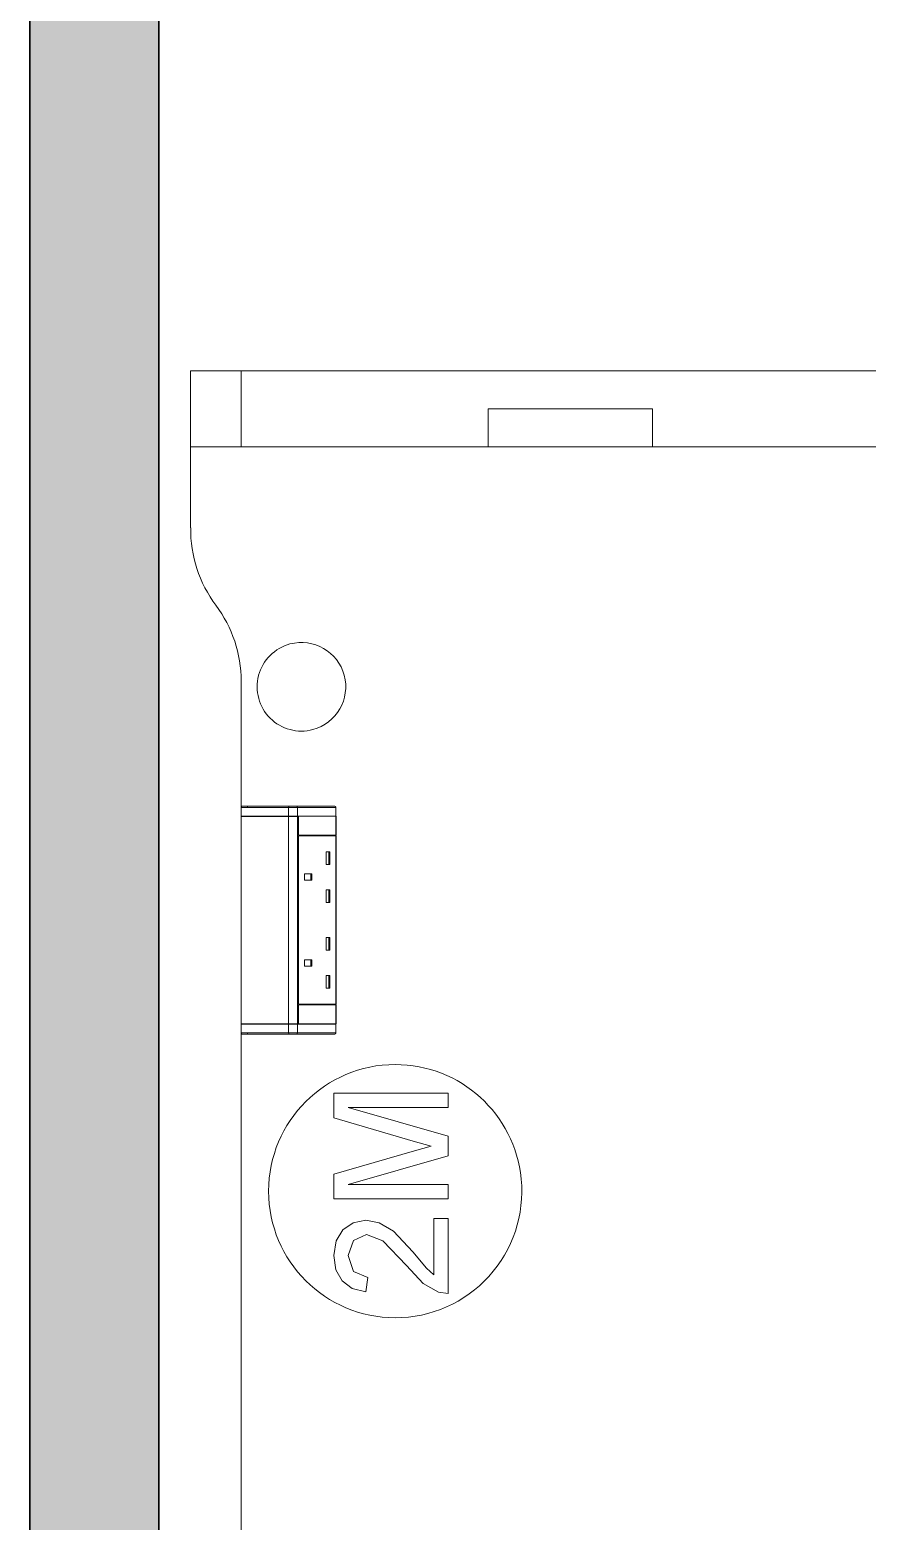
# Model space of a CAD drawing. Header units: millimetres. Extents: x 155927 to 295199, y -4084 to 97293.
# Drawn here: x 172851 to 173512, y 10074 to 11252 of the extents above; entities that cross this region are included whole.
import ezdxf

# ---------------------------------------------------------------- set-up
doc = ezdxf.new("R2010")
doc.units = ezdxf.units.MM
doc.header["$MEASUREMENT"] = 0
for name, color, linetype, lineweight in [('A-WALL-PATT', 7, 'CONTINUOUS', 9), ('I-FURN', 8, 'CONTINUOUS', 9), ('I-WALL', 7, 'CONTINUOUS', 9)]:
    doc.layers.add(name, color=color, linetype=linetype, lineweight=lineweight)

msp = doc.modelspace()

# ---------------------------------------------------------------- hatches: boundary and pattern name
at = {"layer": 'A-WALL-PATT'}
msp.add_hatch(color=256, dxfattribs=at).paths.add_polyline_path([(172850.8, 9369.6), (172952.8, 9369.6), (172952.8, 13505.6), (172850.8, 13505.6), (172850.8, 9692.7)], flags=0)

# ---------------------------------------------------------------- linework, layer by layer
at = {"layer": 'I-FURN'}
for p, q in [((173017.8, 10982.7), (172977.8, 10982.7)), ((172977.8, 10982.7), (173777.8, 10982.7)), ((172977.8, 10922.7), (172977.8, 10982.7)), ((172977.8, 10922.7), (172977.8, 10982.7)), ((172977.8, 10982.7), (172977.8, 10858.8)), ((173777.8, 10982.7), (172977.8, 10982.7)), ((172977.8, 10982.7), (173777.8, 10982.7)), ((172977.8, 10858.8), (172977.8, 10982.7)), ((173737.8, 10982.7), (173017.8, 10982.7)), ((173017.8, 10922.7), (173017.8, 10982.7)), ((173017.8, 10922.7), (173017.8, 10982.7)), ((173212.8, 10922.7), (173212.8, 10952.7)), ((173212.8, 10952.7), (173342.8, 10952.7)), ((173212.8, 10922.7), (173212.8, 10952.7)), ((173342.8, 10952.7), (173212.8, 10952.7)), ((173342.8, 10922.7), (173342.8, 10952.7)), ((173342.8, 10952.7), (173342.8, 10922.7)), ((173212.8, 10922.7), (172977.8, 10922.7)), ((172977.8, 10922.7), (173017.8, 10922.7)), ((173017.8, 10922.7), (173737.8, 10922.7)), ((173342.8, 10922.7), (173212.8, 10922.7)), ((173777.8, 10922.7), (173342.8, 10922.7)), ((173017.8, 10737.7), (173017.8, 10638.1)), ((173017.8, 10638.1), (173017.8, 10737.7)), ((173017.8, 10631.1), (173017.8, 10638.1)), ((173055.3, 10638.1), (173017.8, 10638.1)), ((173017.8, 10638.1), (173017.8, 10631.1)), ((173022.8, 10639.1), (173018.8, 10639.1)), ((173018.8, 10639.1), (173055.9, 10639.1)), ((173022.8, 10639.1), (173022.8, 10638.1)), ((173061.4, 10639.1), (173022.8, 10639.1)), ((173062.2, 10638.1), (173055.3, 10638.1)), ((173055.3, 10638.1), (173055.3, 10631.1)), ((173055.9, 10639.1), (173061.4, 10639.1)), ((173061.4, 10639.1), (173091.7, 10639.1)), ((173061.4, 10639.1), (173091.7, 10639.1)), ((173092.5, 10638.1), (173062.2, 10638.1)), ((173062.2, 10638.1), (173062.2, 10631.1)), ((173092.3, 10638.9), (173092.3, 10638.9)), ((173092.7, 10638.1), (173092.5, 10638.1)), ((173092.5, 10638.1), (173092.5, 10631.1)), ((173092.7, 10638.1), (173092.7, 10631.1)), ((173092.7, 10638.1), (173092.7, 10631.1)), ((173092.7, 10631.1), (173092.7, 10638.1)), ((173055.3, 10631.1), (173017.8, 10631.1)), ((173017.8, 10467.1), (173017.8, 10631)), ((173017.8, 10631), (173017.8, 10467.1)), ((173017.8, 10631), (173055.3, 10631)), ((173062.2, 10631.1), (173055.3, 10631.1)), ((173055.3, 10631), (173055.3, 10467.1)), ((173055.3, 10631), (173062.2, 10631)), ((173092.5, 10631.1), (173062.2, 10631.1)), ((173062.2, 10631), (173062.2, 10467.1)), ((173062.8, 10631), (173062.2, 10631)), ((173062.8, 10616.1), (173062.8, 10631)), ((173063, 10631.1), (173063, 10616.1)), ((173092.9, 10631.1), (173063, 10631.1)), ((173092.7, 10631.1), (173092.5, 10631.1)), ((173092.7, 10631), (173092.7, 10467.1)), ((173092.9, 10616.1), (173092.9, 10631.1)), ((173062.8, 10482.6), (173062.8, 10615.6)), ((173063, 10616.1), (173092.9, 10616.1)), ((173063, 10615.6), (173063, 10482.6)), ((173092.9, 10615.6), (173063, 10615.6)), ((173092.5, 10615.6), (173092.5, 10616.1)), ((173092.9, 10482.6), (173092.9, 10615.6)), ((173087.8, 10603), (173085, 10603)), ((173085, 10603), (173085, 10593)), ((173087.1, 10603), (173087.1, 10593)), ((173087.8, 10603), (173087.8, 10593)), ((173087.8, 10593), (173085, 10593)), ((173067.8, 10580.5), (173067.8, 10585.5)), ((173067.8, 10585.5), (173073.5, 10585.5)), ((173073.5, 10580.5), (173067.8, 10580.5)), ((173072.8, 10585.5), (173072.8, 10580.5)), ((173073.5, 10585.5), (173073.5, 10580.5)), ((173087.8, 10573), (173085, 10573)), ((173085, 10573), (173085, 10563)), ((173087.1, 10573), (173087.1, 10563)), ((173087.8, 10573), (173087.8, 10563)), ((173087.8, 10563), (173085, 10563)), ((173087.8, 10535.2), (173085, 10535.2)), ((173085, 10535.2), (173085, 10525.2)), ((173087.1, 10535.2), (173087.1, 10525.2)), ((173087.8, 10535.2), (173087.8, 10525.2)), ((173073.5, 10517.7), (173067.8, 10517.7)), ((173067.8, 10517.7), (173067.8, 10512.7)), ((173072.8, 10517.7), (173072.8, 10512.7)), ((173073.5, 10517.7), (173073.5, 10512.7)), ((173087.8, 10525.2), (173085, 10525.2)), ((173073.5, 10512.7), (173067.8, 10512.7)), ((173087.8, 10505.2), (173085, 10505.2)), ((173085, 10505.2), (173085, 10495.2)), ((173087.8, 10495.2), (173085, 10495.2)), ((173087.1, 10505.2), (173087.1, 10495.2)), ((173087.8, 10505.2), (173087.8, 10495.2)), ((173062.8, 10467.1), (173062.8, 10482.1)), ((173092.9, 10482.6), (173063, 10482.6)), ((173063, 10482.1), (173063, 10467.1)), ((173092.9, 10482.1), (173063, 10482.1)), ((173092.5, 10482.1), (173092.5, 10482.6)), ((173092.9, 10467.1), (173092.9, 10482.1)), ((173055.3, 10467.1), (173017.8, 10467.1)), ((173017.8, 10460), (173017.8, 10467)), ((173017.8, 10460), (173017.8, 10467)), ((173017.8, 10467), (173055.3, 10467)), ((173017.8, 10460), (173017.8, 9627.7)), ((173017.8, 9627.7), (173017.8, 10460)), ((173017.8, 10460), (173055.3, 10460)), ((173018.8, 10459), (173018.8, 10459)), ((173055.9, 10459), (173018.8, 10459)), ((173018.8, 10459), (173022.8, 10459)), ((173022.8, 10460), (173022.8, 10459)), ((173022.8, 10459), (173061.4, 10459)), ((173062.2, 10467.1), (173055.3, 10467.1)), ((173055.3, 10460), (173055.3, 10467)), ((173055.3, 10467), (173062.2, 10467)), ((173055.3, 10460), (173062.2, 10460)), ((173061.4, 10459), (173055.9, 10459)), ((173063, 10467.1), (173060.6, 10467.1)), ((173091.7, 10459), (173061.4, 10459)), ((173091.7, 10459), (173061.4, 10459)), ((173062.2, 10467.1), (173062.8, 10467.1)), ((173062.2, 10460), (173062.2, 10467)), ((173062.2, 10467), (173092.5, 10467)), ((173062.2, 10460), (173092.5, 10460)), ((173063, 10467.1), (173092.9, 10467.1)), ((173092.3, 10459.2), (173092.3, 10459.3)), ((173092.5, 10460), (173092.5, 10467)), ((173092.5, 10467), (173092.7, 10467)), ((173092.5, 10460), (173092.7, 10460)), ((173092.7, 10467), (173092.7, 10460)), ((173092.7, 10467), (173092.7, 10460)), ((173092.7, 10467), (173092.7, 10460)), ((173181.4, 10412.3), (173091, 10412.3)), ((173091, 10412.3), (173091, 10392.8)), ((173181.4, 10401), (173181.4, 10412.3)), ((173181.4, 10378.3), (173102.3, 10401)), ((173102.3, 10401), (173181.4, 10401)), ((173091, 10392.8), (173153.6, 10374.6)), ((173181.4, 10362.9), (173181.4, 10378.3)), ((173154.7, 10366.9), (173091, 10348.4)), ((173153.6, 10374.6), (173168, 10370.6)), ((173168, 10370.6), (173154.7, 10366.9)), ((173102.3, 10340.2), (173181.4, 10362.9)), ((173091, 10348.4), (173091, 10328.9)), ((173091, 10328.9), (173181.4, 10328.9)), ((173181.4, 10340.2), (173102.3, 10340.2)), ((173181.4, 10328.9), (173181.4, 10340.2)), ((173106.3, 10310.1), (173098.2, 10304.5)), ((173116.2, 10312), (173106.3, 10310.1)), ((173126.9, 10310), (173116.2, 10312)), ((173138, 10303.3), (173126.9, 10310)), ((173170.1, 10313.4), (173170.1, 10269)), ((173181.4, 10313.4), (173170.1, 10313.4)), ((173181.4, 10254.1), (173181.4, 10313.4)), ((173092.8, 10295.7), (173091, 10284.3)), ((173098.2, 10304.5), (173092.8, 10295.7)), ((173102.3, 10284.1), (173106.5, 10296.1)), ((173106.5, 10296.1), (173116.9, 10300.7)), ((173116.9, 10300.7), (173129.7, 10295.8)), ((173129.7, 10295.8), (173148.5, 10276.3)), ((173153.5, 10287.1), (173138, 10303.3)), ((173091, 10284.3), (173092.6, 10272.9)), ((173106.4, 10271.5), (173102.3, 10284.1)), ((173164.3, 10274.1), (173153.5, 10287.1)), ((173092.6, 10272.9), (173097.5, 10264.1)), ((173117.8, 10266.8), (173106.4, 10271.5)), ((173148.5, 10276.3), (173161.6, 10262.1)), ((173170.1, 10269), (173164.3, 10274.1)), ((173097.5, 10264.1), (173105.5, 10258.2)), ((173105.5, 10258.2), (173116.4, 10255.5)), ((173116.4, 10255.5), (173117.8, 10266.8)), ((173161.6, 10262.1), (173173.6, 10255.3)), ((173173.6, 10255.3), (173181.4, 10254.1))]:
    msp.add_line(p, q, dxfattribs=at)
at = {"layer": 'I-FURN', "flags": 128}
for points in [[(173018.8, 10639.1), (173018.8, 10639.1), (173018.7, 10639.1), (173018.7, 10639.1), (173018.7, 10639.1), (173018.6, 10639.1), (173018.6, 10639.1), (173018.5, 10639.1), (173018.5, 10639.1), (173018.5, 10639.1), (173018.4, 10639.1), (173018.4, 10639), (173018.4, 10639), (173018.3, 10639), (173018.3, 10639), (173018.3, 10639), (173018.2, 10638.9), (173018.2, 10638.9), (173018.2, 10638.9), (173018.1, 10638.9), (173018.1, 10638.8), (173018.1, 10638.8), (173018.1, 10638.8), (173018, 10638.7), (173018, 10638.7), (173018, 10638.7), (173018, 10638.6), (173017.9, 10638.6), (173017.9, 10638.6), (173017.9, 10638.5), (173017.9, 10638.5), (173017.9, 10638.5), (173017.9, 10638.4), (173017.9, 10638.4), (173017.8, 10638.3), (173017.8, 10638.3), (173017.8, 10638.3), (173017.8, 10638.2), (173017.8, 10638.2), (173017.8, 10638.1), (173017.8, 10638.1)], [(173022.8, 10639.1), (173022.7, 10639.1), (173022.5, 10639.1), (173022.3, 10639.1), (173022.2, 10639.1), (173022, 10639.1), (173021.9, 10639.1), (173021.7, 10639.1), (173021.6, 10639.1), (173021.4, 10639.1), (173021.3, 10639.1), (173021.1, 10639.1), (173021, 10639.1), (173020.8, 10639.1), (173020.7, 10639.1), (173020.6, 10639.1), (173020.4, 10639.1), (173020.3, 10639.1), (173020.2, 10639.1), (173020.1, 10639.1), (173020, 10639.1), (173019.8, 10639.1), (173019.7, 10639.1), (173019.6, 10639.1), (173019.5, 10639.1), (173019.5, 10639.1), (173019.4, 10639.1), (173019.3, 10639.1), (173019.2, 10639.1), (173019.2, 10639.1), (173019.1, 10639.1), (173019, 10639.1), (173019, 10639.1), (173018.9, 10639.1), (173018.9, 10639.1), (173018.9, 10639.1), (173018.9, 10639.1), (173018.8, 10639.1), (173018.8, 10639.1), (173018.8, 10639.1)], [(173018.8, 10639.1), (173018.8, 10639.1), (173018.8, 10639.1)], [(173018.8, 10639.1), (173019.1, 10639.1), (173019.5, 10639.1), (173020.1, 10639.1), (173020.8, 10639.1), (173021.6, 10639.1), (173022.5, 10639.1), (173023.6, 10639.1), (173024.8, 10639.1), (173026.1, 10639.1), (173027.6, 10639.1), (173029.2, 10639.1), (173030.9, 10639.1), (173032.7, 10639.1), (173034.6, 10639.1), (173036.7, 10639.1), (173038.8, 10639.1), (173041.1, 10639.1), (173043.4, 10639.1), (173045.9, 10639.1), (173048.5, 10639.1), (173051.1, 10639.1), (173053.8, 10639.1), (173055.9, 10639.1)], [(173055.9, 10639.1), (173056, 10639.1), (173056.1, 10639.1), (173056.3, 10639.1), (173056.4, 10639.1), (173056.6, 10639.1), (173056.7, 10639.1), (173056.9, 10639.1), (173057, 10639.1), (173057.2, 10639.1), (173057.3, 10639.1), (173057.5, 10639.1), (173057.6, 10639.1), (173057.8, 10639.1), (173058, 10639.1), (173058.1, 10639.1), (173058.3, 10639.1), (173058.4, 10639.1), (173058.6, 10639.1), (173058.7, 10639.1), (173058.9, 10639.1), (173059.1, 10639.1), (173059.2, 10639.1), (173059.4, 10639.1), (173059.5, 10639.1), (173059.7, 10639.1), (173059.8, 10639.1), (173060, 10639.1), (173060.1, 10639.1), (173060.2, 10639.1), (173060.4, 10639.1), (173060.5, 10639.1), (173060.6, 10639.1), (173060.8, 10639.1), (173060.9, 10639.1), (173061, 10639.1), (173061.1, 10639.1), (173061.2, 10639.1), (173061.3, 10639.1), (173061.4, 10639.1)], [(173092.7, 10638.1), (173092.7, 10638.2), (173092.7, 10638.2), (173092.7, 10638.3), (173092.7, 10638.3), (173092.6, 10638.3), (173092.6, 10638.4), (173092.6, 10638.4), (173092.6, 10638.5), (173092.6, 10638.5), (173092.6, 10638.5), (173092.6, 10638.6), (173092.6, 10638.6), (173092.5, 10638.6)], [(173017.8, 10460), (173017.8, 10460), (173017.8, 10459.9), (173017.8, 10459.9), (173017.8, 10459.9), (173017.8, 10459.8), (173017.9, 10459.8), (173017.9, 10459.7), (173017.9, 10459.7), (173017.9, 10459.7), (173017.9, 10459.6), (173017.9, 10459.6), (173017.9, 10459.6), (173018, 10459.5), (173018, 10459.5), (173018, 10459.5), (173018, 10459.4), (173018, 10459.4), (173018.1, 10459.4), (173018.1, 10459.3), (173018.1, 10459.3), (173018.2, 10459.3), (173018.2, 10459.2), (173018.2, 10459.2), (173018.2, 10459.2), (173018.3, 10459.2), (173018.3, 10459.2), (173018.4, 10459.1), (173018.4, 10459.1), (173018.4, 10459.1), (173018.5, 10459.1), (173018.5, 10459.1), (173018.5, 10459.1), (173018.6, 10459), (173018.6, 10459), (173018.7, 10459), (173018.7, 10459), (173018.7, 10459), (173018.8, 10459), (173018.8, 10459), (173018.8, 10459)], [(173055.9, 10459), (173053.1, 10459), (173050.4, 10459), (173047.8, 10459), (173045.2, 10459), (173042.8, 10459), (173040.5, 10459), (173038.3, 10459), (173036.1, 10459), (173034.1, 10459), (173032.2, 10459), (173030.4, 10459), (173028.8, 10459), (173027.2, 10459), (173025.8, 10459), (173024.5, 10459), (173023.3, 10459), (173022.3, 10459), (173021.3, 10459), (173020.6, 10459), (173019.9, 10459), (173019.4, 10459), (173019, 10459), (173018.8, 10459)], [(173018.8, 10459), (173018.8, 10459), (173018.8, 10459), (173018.9, 10459), (173018.9, 10459), (173018.9, 10459), (173018.9, 10459), (173019, 10459), (173019, 10459), (173019.1, 10459), (173019.1, 10459), (173019.2, 10459), (173019.3, 10459), (173019.4, 10459), (173019.4, 10459), (173019.5, 10459), (173019.6, 10459), (173019.7, 10459), (173019.8, 10459), (173019.9, 10459), (173020, 10459), (173020.2, 10459), (173020.3, 10459), (173020.4, 10459), (173020.5, 10459), (173020.7, 10459), (173020.8, 10459), (173020.9, 10459), (173021.1, 10459), (173021.2, 10459), (173021.4, 10459), (173021.5, 10459), (173021.7, 10459), (173021.8, 10459), (173022, 10459), (173022.1, 10459), (173022.3, 10459), (173022.5, 10459), (173022.6, 10459), (173022.8, 10459), (173022.8, 10459)], [(173061.4, 10459), (173061.3, 10459), (173061.2, 10459), (173061.1, 10459), (173061, 10459), (173060.9, 10459), (173060.8, 10459), (173060.6, 10459), (173060.5, 10459), (173060.4, 10459), (173060.2, 10459), (173060.1, 10459), (173060, 10459), (173059.8, 10459), (173059.7, 10459), (173059.5, 10459), (173059.4, 10459), (173059.2, 10459), (173059.1, 10459), (173058.9, 10459), (173058.7, 10459), (173058.6, 10459), (173058.4, 10459), (173058.3, 10459), (173058.1, 10459), (173058, 10459), (173057.8, 10459), (173057.6, 10459), (173057.5, 10459), (173057.3, 10459), (173057.2, 10459), (173057, 10459), (173056.9, 10459), (173056.7, 10459), (173056.6, 10459), (173056.4, 10459), (173056.3, 10459), (173056.1, 10459), (173056, 10459), (173055.9, 10459)], [(173092.5, 10459.5), (173092.6, 10459.5), (173092.6, 10459.6), (173092.6, 10459.6), (173092.6, 10459.7), (173092.6, 10459.7), (173092.6, 10459.7), (173092.6, 10459.8), (173092.6, 10459.8), (173092.7, 10459.8), (173092.7, 10459.9), (173092.7, 10459.9), (173092.7, 10460), (173092.7, 10460), (173092.7, 10460)]]:
    msp.add_lwpolyline(points, dxfattribs=at)
at = {"layer": 'I-FURN'}
for centre, radius, start, end in [((173077.9, 10857.7), 100, 179.3744, 216.8699), ((173077.9, 10857.7), 100, 179.3744, 216.8699), ((172917.8, 10737.7), 100, 0, 36.8699), ((172917.8, 10737.7), 100, 0, 36.8699), ((173065.4, 10733.3), 35, 105, 165), ((173065.4, 10733.3), 35, 285, 105), ((173065.4, 10733.3), 35, 165.2996, 285), ((173139.5, 10335), 100, 90, 270), ((173139.5, 10335), 100, 5.6547, 90), ((173139.5, 10335), 100, 270, 5.4446)]:
    msp.add_arc(centre, radius, start, end, dxfattribs=at)
at = {"layer": 'I-FURN', "extrusion": (0, 0, -1)}
for centre, major_axis, ratio, start_param, end_param in [((173018.8, 10638.1), (0, -1), 0.998113, 1.570796, 3.141593), ((173055.9, 10638.1), (0, -1), 0.56467, 1.570796, 3.141593), ((173061.4, 10638.1), (0, -1), 0.819152, 3.141593, 4.712389), ((173091.7, 10638.1), (0, 1), 0.819152, 0, 1.570796), ((173018.8, 10460), (0, -1), 0.998113, 0, 1.570796), ((173055.9, 10460), (0, -1), 0.56467, 0, 1.570796), ((173061.4, 10460), (0, -1), 0.819152, 4.712389, 6.283185), ((173091.7, 10460), (0, -1), 0.819152, 4.712389, 6.283185)]:
    msp.add_ellipse(centre, major_axis=major_axis, ratio=ratio, start_param=start_param, end_param=end_param, dxfattribs=at)
at = {"layer": 'I-WALL', "lineweight": 30}
for p, q in [((172850.8, 13505.6), (172850.8, 9369.6)), ((172952.8, 9369.6), (172952.8, 13505.6))]:
    msp.add_line(p, q, dxfattribs=at)

doc.saveas('drawing.dxf')
